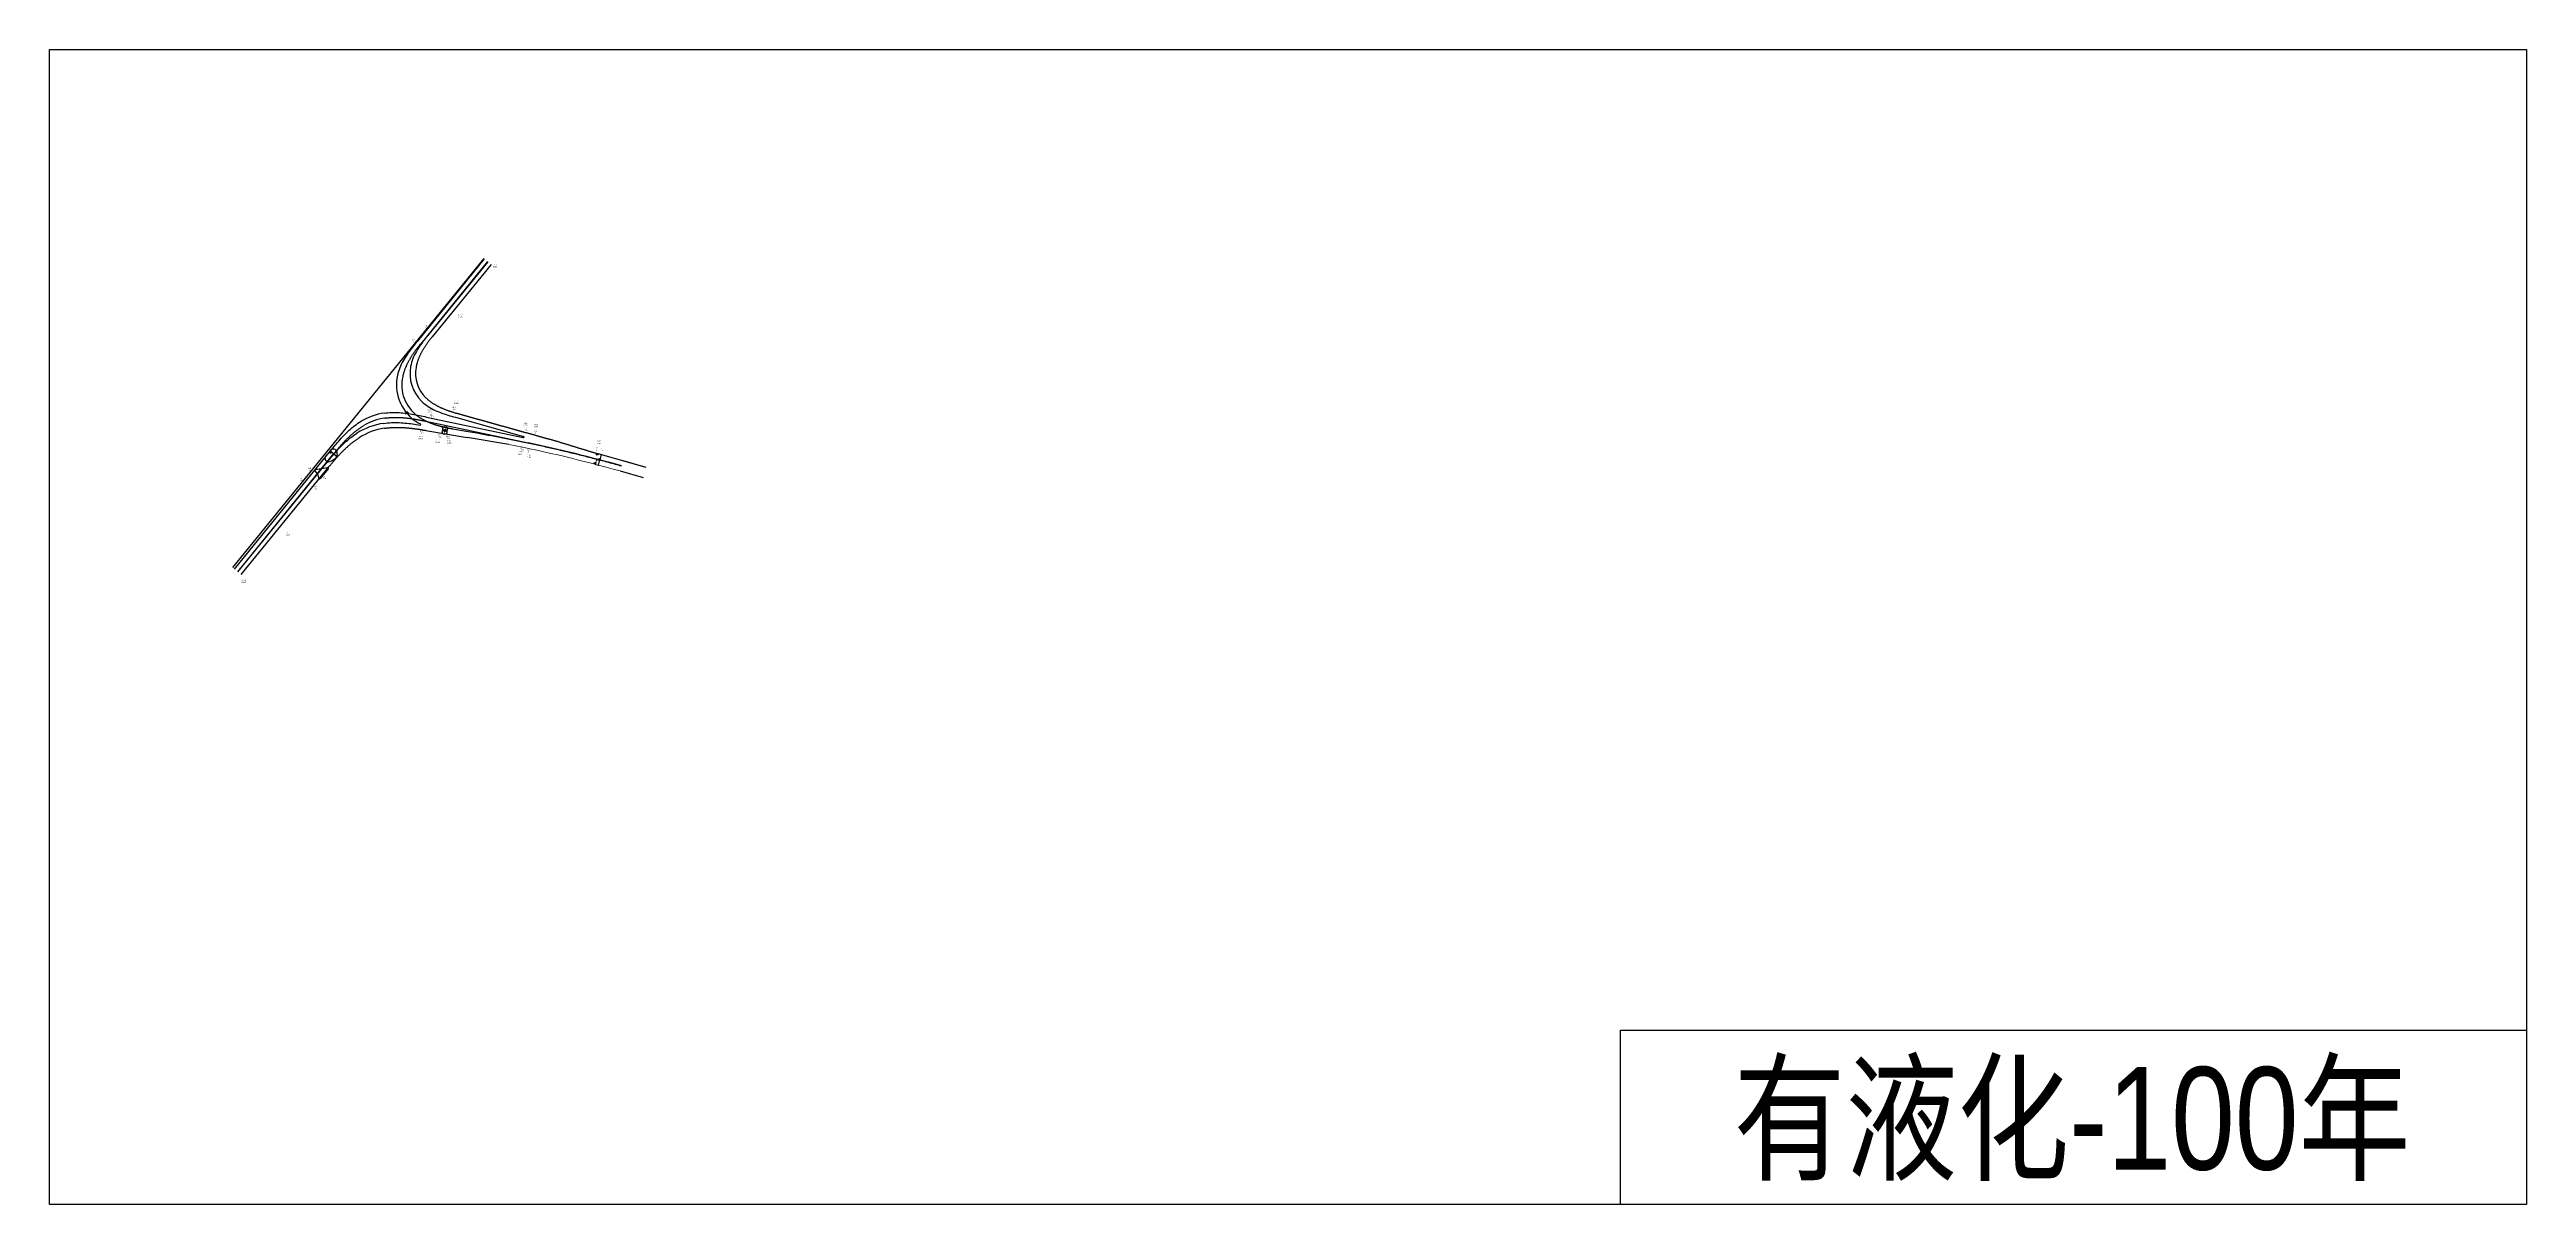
# Model space of a CAD drawing. Header units: metres. Extents: x 570403 to 580295, y 781560 to 786242.
# Drawn here: x 576194 to 580295, y 784331 to 786242 of the extents above; entities that cross this region are included whole.
import ezdxf

# ---------------------------------------------------------------- set-up
doc = ezdxf.new("R2010")
doc.units = ezdxf.units.M
doc.layers.get('Defpoints').update_dxf_attribs({"color": 8})
for name, color, linetype in [('2_左土路肩人行道', 12, 'Continuous'), ('道路偏置线_D1', 1, 'Continuous'), ('道路偏置线_D2', 2, 'Continuous'), ('道路偏置线_D3', 3, 'Continuous'), ('道路偏置线_D4', 4, 'Continuous'), ('道路偏置线_M', 6, 'Continuous')]:
    doc.layers.add(name, color=color, linetype=linetype)
doc.styles.add('EICAD', font='arial.ttf', dxfattribs={"width": 0.8, "height": 2})
doc.styles.get("Standard").update_dxf_attribs({"font": 'arial.ttf', "width": 0.8})
doc.dimstyles.get("Standard").update_dxf_attribs({"dimtxt": 0.18, "dimasz": 0.18, "dimexe": 0.18, "dimexo": 0.0625, "dimgap": 0.09, "dimtad": 0, "dimtih": 1, "dimtoh": 1, "dimdec": 4, "dimzin": 0, "dimdsep": 46, "dimtxsty": 'Standard', "dimcen": 0.09, "dimadec": 0, "dimazin": 0, "dimtfac": 1, "dimtdec": 4, "dimtofl": 0, "dimtmove": 0, "dimatfit": 3, "dimfxl": 1, "dimtolj": 1, "dimtzin": 0, "dimarcsym": 0})

# ---------------------------------------------------------------- blocks, each defined once
blk = doc.blocks.new('*D53')
at = {"layer": 'Defpoints', "color": 0, "lineweight": -2, "transparency": 16777216}
for p, q in [((576783.7, 785638.6), (576782.9, 785639.3)), ((576783.1, 785639.3), (576784.3, 785640.7)), ((576785.8, 785642.5), (576784.6, 785641.1)), ((576786.5, 785642.1), (576785.7, 785642.8))]:
    blk.add_line(p, q, dxfattribs=at)
at = {"layer": 'Defpoints', "color": 0, "transparency": 16777216}
for p in [(576783, 785639.2), (576783.7, 785638.6), (576786.6, 785642.1)]:
    blk.add_point(p, dxfattribs=at)
for points in [[(576783.1, 785639.3), (576783.1, 785639.3), (576783, 785639.2)], [(576785.7, 785642.6), (576785.8, 785642.5), (576785.9, 785642.7)]]:
    blk.add_solid(points, dxfattribs=at)
at = {"layer": 'Defpoints', "color": 0, "transparency": 16777216, "insert": (576784.4, 785640.9), "char_height": 0.18, "attachment_point": 5}
blk.add_mtext('\\A1;4.5419', dxfattribs=at)
blk = doc.blocks.new('*D54')
at = {"layer": 'Defpoints', "color": 0, "lineweight": -2, "transparency": 16777216}
for p, q in [((576786.6, 785642.1), (576787.1, 785642.3)), ((576787, 785642.1), (576787.7, 785640.4)), ((576788.5, 785638.3), (576787.8, 785640)), ((576788.2, 785638), (576788.7, 785638.2))]:
    blk.add_line(p, q, dxfattribs=at)
at = {"layer": 'Defpoints', "color": 0, "transparency": 16777216}
for p in [(576786.6, 785642.1), (576788.2, 785638), (576788.5, 785638.1)]:
    blk.add_point(p, dxfattribs=at)
for points in [[(576787, 785642.1), (576787, 785642.1), (576786.9, 785642.2)], [(576788.5, 785638.3), (576788.4, 785638.3), (576788.5, 785638.1)]]:
    blk.add_solid(points, dxfattribs=at)
at = {"layer": 'Defpoints', "color": 0, "transparency": 16777216, "insert": (576787.7, 785640.2), "char_height": 0.18, "attachment_point": 5}
blk.add_mtext('\\A1;4.4129', dxfattribs=at)
blk = doc.blocks.new('*D55')
at = {"layer": 'Defpoints', "color": 0, "lineweight": -2, "transparency": 16777216}
for p, q in [((576667.7, 785570.3), (576667.5, 785570.4)), ((576667.7, 785570), (576667.9, 785570.3)), ((576668.1, 785569.7), (576668.3, 785570)), ((576668.3, 785569.7), (576668.5, 785569.6)), ((576668.5, 785569.6), (576668.6, 785569.6))]:
    blk.add_line(p, q, dxfattribs=at)
at = {"layer": 'Defpoints', "color": 0, "transparency": 16777216}
for p in [(576667.7, 785570), (576668, 785569.7), (576668.2, 785569.8)]:
    blk.add_point(p, dxfattribs=at)
for points in [[(576667.7, 785570.3), (576667.7, 785570.3), (576667.8, 785570.2)], [(576668.4, 785569.7), (576668.3, 785569.7), (576668.2, 785569.8)]]:
    blk.add_solid(points, dxfattribs=at)
at = {"layer": 'Defpoints', "color": 0, "transparency": 16777216, "insert": (576669, 785569.6), "char_height": 0.18, "attachment_point": 5}
blk.add_mtext('\\A1;0.5097', dxfattribs=at)
blk = doc.blocks.new('*D61')
at = {"layer": 'Defpoints', "color": 0, "lineweight": -2, "transparency": 16777216}
for p, q in [((577097.1, 785555.7), (577097.7, 785555.5)), ((577097.5, 785555.7), (577098.6, 785559.7)), ((577099.7, 785564.1), (577098.7, 785560.1)), ((577099.4, 785564.4), (577099.9, 785564.2))]:
    blk.add_line(p, q, dxfattribs=at)
at = {"layer": 'Defpoints', "color": 0, "transparency": 16777216}
for p in [(577097.1, 785555.7), (577099.4, 785564.4), (577099.8, 785564.3)]:
    blk.add_point(p, dxfattribs=at)
for points in [[(577097.5, 785555.7), (577097.6, 785555.7), (577097.5, 785555.6)], [(577099.7, 785564.1), (577099.7, 785564.1), (577099.8, 785564.3)]]:
    blk.add_solid(points, dxfattribs=at)
at = {"layer": 'Defpoints', "color": 0, "transparency": 16777216, "insert": (577098.6, 785559.9), "char_height": 0.18, "attachment_point": 5}
blk.add_mtext('\\A1;9.0120', dxfattribs=at)
blk = doc.blocks.new('*D56')
at = {"layer": 'Defpoints', "color": 0, "lineweight": -2, "transparency": 16777216}
for p, q in [((576847.9, 785609.1), (576848.5, 785609)), ((576848.3, 785609.2), (576848.7, 785611.4)), ((576848.8, 785614.1), (576849.3, 785614)), ((576849.1, 785613.8), (576848.8, 785611.7))]:
    blk.add_line(p, q, dxfattribs=at)
at = {"layer": 'Defpoints', "color": 0, "transparency": 16777216}
for p in [(576847.8, 785609.1), (576848.7, 785614.1), (576849.2, 785614)]:
    blk.add_point(p, dxfattribs=at)
for points in [[(576848.3, 785609.2), (576848.4, 785609.2), (576848.3, 785609.1)], [(576849.1, 785613.8), (576849.2, 785613.8), (576849.2, 785614)]]:
    blk.add_solid(points, dxfattribs=at)
at = {"layer": 'Defpoints', "color": 0, "transparency": 16777216, "insert": (576848.7, 785611.5), "char_height": 0.18, "attachment_point": 5}
blk.add_mtext('\\A1;5.0200', dxfattribs=at)
blk = doc.blocks.new('*D57')
at = {"layer": 'Defpoints', "color": 0, "lineweight": -2, "transparency": 16777216}
for p, q in [((577102.5, 785562.2), (577102.8, 785562.1)), ((577102.7, 785562.3), (577103, 785563.4)), ((577103.4, 785564.9), (577103.1, 785563.8)), ((577103.2, 785565.1), (577103.6, 785565))]:
    blk.add_line(p, q, dxfattribs=at)
at = {"layer": 'Defpoints', "color": 0, "transparency": 16777216}
for p in [(577102.4, 785562.2), (577102.7, 785562.2), (577103.2, 785565.1)]:
    blk.add_point(p, dxfattribs=at)
for points in [[(577102.7, 785562.4), (577102.7, 785562.3), (577102.7, 785562.2)], [(577103.3, 785564.9), (577103.4, 785564.9), (577103.4, 785565.1)]]:
    blk.add_solid(points, dxfattribs=at)
at = {"layer": 'Defpoints', "color": 0, "transparency": 16777216, "insert": (577103, 785563.6), "char_height": 0.18, "attachment_point": 5}
blk.add_mtext('\\A1;3.0047', dxfattribs=at)
blk = doc.blocks.new('*D58')
at = {"layer": 'Defpoints', "color": 0, "lineweight": -2, "transparency": 16777216}
for p, q in [((577098.3, 785555.3), (577102.7, 785554.2)), ((577102.6, 785554.4), (577104.8, 785563)), ((577103, 785573.2), (577107.4, 785572)), ((577107.1, 785571.9), (577104.9, 785563.3))]:
    blk.add_line(p, q, dxfattribs=at)
at = {"layer": 'Defpoints', "color": 0, "transparency": 16777216}
for p in [(577098.3, 785555.4), (577102.5, 785554.2), (577102.9, 785573.2)]:
    blk.add_point(p, dxfattribs=at)
for points in [[(577102.6, 785554.4), (577102.6, 785554.4), (577102.5, 785554.2)], [(577107.1, 785571.9), (577107.2, 785571.9), (577107.2, 785572.1)]]:
    blk.add_solid(points, dxfattribs=at)
at = {"layer": 'Defpoints', "color": 0, "transparency": 16777216, "insert": (577104.9, 785563.2), "char_height": 0.18, "attachment_point": 5}
blk.add_mtext('\\A1;18.4047', dxfattribs=at)
blk = doc.blocks.new('*D59')
at = {"layer": 'Defpoints', "color": 0, "lineweight": -2, "transparency": 16777216}
for p, q in [((576656.9, 785574.9), (576657.4, 785575.4)), ((576656.9, 785574.7), (576656.9, 785574.6)), ((576658.2, 785576.3), (576657.7, 785575.7)), ((576658.3, 785576.4), (576658.4, 785576.3))]:
    blk.add_line(p, q, dxfattribs=at)
at = {"layer": 'Defpoints', "color": 0, "transparency": 16777216}
for p in [(576656.8, 785574.7), (576656.8, 785574.7), (576658.3, 785576.4)]:
    blk.add_point(p, dxfattribs=at)
for points in [[(576656.9, 785574.8), (576656.9, 785574.9), (576656.8, 785574.7)], [(576658.2, 785576.3), (576658.2, 785576.3), (576658.3, 785576.4)]]:
    blk.add_solid(points, dxfattribs=at)
at = {"layer": 'Defpoints', "color": 0, "transparency": 16777216, "insert": (576657.6, 785575.6), "char_height": 0.18, "attachment_point": 5, "rotation": 139.2652}
blk.add_mtext('\\A1;2.2745', dxfattribs=at)
blk = doc.blocks.new('*D60')
at = {"layer": 'Defpoints', "color": 0, "lineweight": -2, "transparency": 16777216}
for p, q in [((576657.6, 785577.1), (576657.4, 785577.2)), ((576657.7, 785576.9), (576657.6, 785576.8)), ((576658.3, 785576.4), (576658.2, 785576.3)), ((576658.4, 785576.3), (576658.6, 785576.2))]:
    blk.add_line(p, q, dxfattribs=at)
at = {"layer": 'Defpoints', "color": 0, "transparency": 16777216}
for p in [(576657.7, 785577), (576657.7, 785577), (576658.3, 785576.4)]:
    blk.add_point(p, dxfattribs=at)
for points in [[(576657.5, 785577), (576657.6, 785577.1), (576657.7, 785577)], [(576658.4, 785576.3), (576658.4, 785576.3), (576658.3, 785576.4)]]:
    blk.add_solid(points, dxfattribs=at)
at = {"layer": 'Defpoints', "color": 0, "transparency": 16777216, "insert": (576658, 785576.7), "char_height": 0.18, "attachment_point": 5, "rotation": 139.2652}
blk.add_mtext('\\A1;0.7856', dxfattribs=at)

msp = doc.modelspace()

# ---------------------------------------------------------------- linework, layer by layer
msp.add_arc((576978.43887, 785600.98927), 1, 258.05095815, 74.40668814)
at = {"lineweight": -3}
msp.add_arc((576505.60863, 785377.77327), 0.2, 140.84965369, 320.84965366, dxfattribs=at)
at = {"layer": '2_左土路肩人行道', "color": 6, "lineweight": -3}
msp.add_line((577101.83372, 785573.30072), (577181.32226, 785551.11712), dxfattribs=at)
at = {"layer": 'Defpoints'}
for p, q in [((576660.45109, 785575.84502), (576658.32196, 785577.67861)), ((576660.44915, 785575.84669), (576658.34277, 785573.39687)), ((576670.15679, 785567.84173), (576665.15572, 785572.14861)), ((576668.1783, 785570.60136), (576667.13421, 785569.38898))]:
    msp.add_line(p, q, dxfattribs=at)
at = {"layer": 'Defpoints', "color": 0}
for points in [[(576193.71575, 786241.90884), (580295.13363, 786241.90884), (580295.13363, 784331.04437), (576193.71575, 784331.04437)], [(580295.13363, 784331.04437), (578795.07009, 784331.04437), (578795.07009, 784619.30961), (580295.13363, 784619.30961)]]:
    msp.add_lwpolyline(points, close=True, dxfattribs=at)
at = {"layer": 'Defpoints'}
msp.add_lwpolyline([(576912.76191, 785896.24988), (576496.61292, 785385.09702)], dxfattribs=at)
at = {"layer": 'Defpoints', "ltscale": 0.02, "flags": 128}
msp.add_lwpolyline([(576634.13731, 785546.85436), (576653.9066, 785550.18862, -0.6919401795), (576655.03676, 785548.2477), (576641.9182, 785532.13427)], format="xyb", dxfattribs=at)
at = {"layer": 'Defpoints'}
msp.add_lwpolyline([(576660.91542, 785574.43544), (576660.44915, 785575.84669), (576661.92555, 785575.67626), (576662.38988, 785574.26669)], close=True, dxfattribs=at)
for centre, radius in [((576847.84719, 785609.13811), 3.95), ((576848.71504, 785614.08253), 3.95), ((576938.42773, 785600.7125), 0.31239), ((576668.04248, 785569.66256), 0.36098), ((577096.7021, 785557.24567), 1.425), ((577100.62484, 785572.29552), 1.425)]:
    msp.add_circle(centre, radius, dxfattribs=at)
at = {"layer": 'Defpoints', "color": 1}
msp.add_circle((577099.35074, 785564.39581), 0.36644, dxfattribs=at)
at = {"layer": 'Defpoints'}
for centre, radius, start, end in [((576807.31081, 785621.57841), 1, 262.43671131, 62.18493442), ((576634.33688, 785545.67108), 1.2, 99.57332008, 226.10668864), ((576655.75632, 785565.76237), 6, 140.84965368, 288.82565761), ((576663.24182, 785574.95675), 6, 7.56394076, 140.84965368)]:
    msp.add_arc(centre, radius, start, end, dxfattribs=at)
at = {"layer": 'Defpoints', "ltscale": 0.02}
for centre, radius, start, end in [((576618.68982, 785529.40758), 21.36838, 8.88138966, 46.10668864), ((576648.33446, 785587.53198), 29, 288.82565761, 314.24436163), ((576665.07974, 785570.33909), 5, 314.24436163, 12.65124703), ((576718.11019, 785582.24261), 49.35, 187.56394076, 192.65124703)]:
    msp.add_arc(centre, radius, start, end, dxfattribs=at)
at = {"layer": 'Defpoints', "color": 100, "ltscale": 0.02}
msp.add_arc((576640.98761, 785532.8919), 1.2, 188.88138965, 320.84965368, dxfattribs=at)
at = {"layer": '道路偏置线_D1'}
for p, q in [((576816.86369, 785611.75877), (576884.99298, 785599.80059)), ((576505.76373, 785377.647), (576651.43111, 785556.56921)), ((576511.23095, 785373.19593), (576656.89832, 785552.11814))]:
    msp.add_line(p, q, dxfattribs=at)
at = {"layer": '道路偏置线_D1', "flags": 128}
for points in [[(576651.43111, 785556.56921), (576653.35483, 785558.93114), (576655.28471, 785561.29481), (576657.22365, 785563.65795), (576659.1745, 785566.01818), (576661.14009, 785568.37308), (576663.12324, 785570.72018), (576665.12675, 785573.05694), (576667.15336, 785575.38076), (576669.20578, 785577.68894), (576671.28664, 785579.97871), (576673.39852, 785582.24717), (576675.54391, 785584.49133), (576677.7252, 785586.70807), (576679.94467, 785588.89417), (576682.2045, 785591.04625), (576684.50671, 785593.1608), (576686.85317, 785595.23417), (576689.2456, 785597.26256), (576691.68551, 785599.24203), (576694.17423, 785601.16847), (576696.71285, 785603.03763), (576699.30223, 785604.84512), (576701.94298, 785606.58637)], [(576656.89832, 785552.11814), (576657.53021, 785552.89309), (576658.16303, 785553.66673), (576658.79691, 785554.43906), (576659.43192, 785555.21003), (576660.06812, 785555.97958), (576660.70557, 785556.74765), (576661.34434, 785557.51419), (576661.98449, 785558.27912), (576662.62608, 785559.04239), (576663.26918, 785559.80394), (576663.91384, 785560.5637), (576664.56013, 785561.32161), (576665.2081, 785562.0776), (576665.85781, 785562.83162), (576666.50932, 785563.58359), (576667.16268, 785564.33345), (576667.81795, 785565.08113), (576668.47518, 785565.82657), (576669.13443, 785566.56969), (576669.79575, 785567.31042), (576670.45919, 785568.0487), (576671.1248, 785568.78446), (576671.79264, 785569.51762), (576672.46274, 785570.24811), (576673.13516, 785570.97586), (576673.80995, 785571.70081), (576674.48716, 785572.42286), (576675.16681, 785573.14196), (576675.84898, 785573.85802), (576676.53368, 785574.57098), (576677.22098, 785575.28075), (576677.91091, 785575.98726), (576678.6035, 785576.69044), (576679.29881, 785577.39021), (576679.99686, 785578.08648), (576680.6977, 785578.77919), (576681.40137, 785579.46826), (576682.10789, 785580.1536), (576682.81731, 785580.83514), (576683.52966, 785581.51281), (576684.24496, 785582.18651), (576684.96326, 785582.85617), (576685.68459, 785583.52172), (576686.40896, 785584.18306), (576687.13642, 785584.84013), (576687.86699, 785585.49284), (576688.6007, 785586.14111), (576689.33757, 785586.78486), (576690.07763, 785587.424), (576690.8209, 785588.05846), (576691.56741, 785588.68816), (576692.31717, 785589.31301), (576693.07022, 785589.93293), (576693.82657, 785590.54785), (576694.58623, 785591.15766), (576695.34924, 785591.76231), (576696.1156, 785592.36169), (576696.88533, 785592.95574), (576697.65845, 785593.54437), (576698.43498, 785594.12749), (576699.21493, 785594.70502), (576699.9983, 785595.27688), (576700.78512, 785595.84299), (576701.5754, 785596.40326), (576702.36915, 785596.95762), (576703.16637, 785597.50597), (576703.96708, 785598.04823), (576704.77129, 785598.58432), (576705.579, 785599.11417), (576706.39023, 785599.63767)], [(576747.15514, 785623.44302), (576750.35261, 785623.8628), (576753.55473, 785624.19567), (576756.75885, 785624.44568), (576759.9626, 785624.61697), (576763.16395, 785624.7137), (576766.36112, 785624.74008), (576769.55263, 785624.70032), (576772.73723, 785624.59866), (576775.91394, 785624.43932), (576779.08197, 785624.22651), (576782.24076, 785623.96444), (576785.38994, 785623.65727), (576788.52928, 785623.30916), (576791.65876, 785622.92423), (576794.77845, 785622.50656), (576797.88858, 785622.0602), (576800.98948, 785621.58918), (576804.08157, 785621.09749), (576807.17919, 785620.58711)], [(576748.34251, 785615.27892), (576749.29848, 785615.41428), (576750.25592, 785615.54254), (576751.2148, 785615.66379), (576752.17507, 785615.77808), (576753.13669, 785615.88549), (576754.09962, 785615.98608), (576755.06379, 785616.07993), (576756.02918, 785616.1671), (576756.99573, 785616.24767), (576757.96339, 785616.32171), (576758.93213, 785616.38928), (576759.9019, 785616.45046), (576760.87266, 785616.50533), (576761.84436, 785616.55396), (576762.81697, 785616.59641), (576763.79044, 785616.63276), (576764.76474, 785616.66309), (576765.73983, 785616.68748), (576766.71566, 785616.70599), (576767.6922, 785616.7187), (576768.66941, 785616.7257), (576769.64726, 785616.72705), (576770.62571, 785616.72283), (576771.60474, 785616.71313), (576772.58429, 785616.69801), (576773.56435, 785616.67757), (576774.54488, 785616.65187), (576775.52586, 785616.621), (576776.50724, 785616.58503), (576777.489, 785616.54405), (576778.47112, 785616.49815), (576779.45356, 785616.44739), (576780.43631, 785616.39186), (576781.41933, 785616.33165), (576782.4026, 785616.26684), (576783.3861, 785616.1975), (576784.36981, 785616.12373), (576785.3537, 785616.04561), (576786.33776, 785615.96321), (576787.32196, 785615.87663), (576788.30629, 785615.78595), (576789.29074, 785615.69126), (576790.27527, 785615.59263), (576791.25989, 785615.49015), (576792.24457, 785615.38392), (576793.2293, 785615.27401), (576794.21407, 785615.16051), (576795.19888, 785615.04351), (576796.1837, 785614.92309), (576797.16853, 785614.79935), (576798.15337, 785614.67236), (576799.1382, 785614.54221), (576800.12303, 785614.40899), (576801.10784, 785614.27279), (576802.09264, 785614.13369), (576803.07741, 785613.99178), (576804.06217, 785613.84715), (576805.04691, 785613.69988), (576806.03163, 785613.55007), (576807.01633, 785613.39779), (576808.00102, 785613.24314), (576808.9857, 785613.0862), (576809.97037, 785612.92706), (576810.95505, 785612.76581), (576811.93975, 785612.60253), (576812.92446, 785612.43731), (576813.9092, 785612.27023), (576814.89398, 785612.10139), (576815.87882, 785611.93088), (576816.86373, 785611.75876)]]:
    msp.add_lwpolyline(points, dxfattribs=at)
at = {"layer": '道路偏置线_D1'}
msp.add_lwpolyline([(576954.09989, 785588.61574), (576884.99298, 785599.80059)], dxfattribs=at)
for radius in [114.425, 106.175]:
    msp.add_arc((576763.62409, 785510.2094), radius, 98.2752185, 122.61917838, dxfattribs=at)
at = {"layer": '道路偏置线_D2'}
for p, q in [((576816.57634, 785627.01549), (576986.44534, 785591.06659)), ((576818.03598, 785633.91273), (576978.23182, 785600.01094)), ((576499.98631, 785382.35061), (576659.09635, 785577.78435)), ((576505.45353, 785377.89954), (576664.56357, 785573.33328))]:
    msp.add_line(p, q, dxfattribs=at)
at = {"layer": '道路偏置线_D2', "flags": 128}
for points in [[(576659.09661, 785577.78466), (576661.01974, 785580.14576), (576662.94819, 785582.50701), (576664.88508, 785584.86582), (576666.83354, 785587.2196), (576668.79666, 785589.5657), (576670.77751, 785591.90141), (576672.7791, 785594.22394), (576674.80441, 785596.53044), (576676.85634, 785598.81796), (576678.93771, 785601.08343), (576681.05126, 785603.32369), (576683.19961, 785605.53543), (576685.38527, 785607.71523), (576687.61059, 785609.85952), (576689.87779, 785611.96457), (576692.18892, 785614.02652), (576694.54581, 785616.04133), (576696.95011, 785618.00481), (576699.40323, 785619.9126), (576701.90632, 785621.76018), (576704.46027, 785623.54285), (576707.06565, 785625.25578), (576709.72274, 785626.89396)], [(576747.79725, 785640.3397), (576750.89384, 785640.73338), (576753.99714, 785641.03643), (576757.1042, 785641.25289), (576760.21243, 785641.38691), (576763.31959, 785641.44268), (576766.42374, 785641.42446), (576769.52322, 785641.33652), (576772.61668, 785641.18315), (576775.70304, 785640.96866), (576778.78143, 785640.69733), (576781.85126, 785640.37345), (576784.91211, 785640.00129), (576787.96378, 785639.58509), (576791.00625, 785639.12905), (576794.03965, 785638.63737), (576797.06425, 785638.1142), (576800.08047, 785637.56366), (576803.0888, 785636.98983), (576806.08987, 785636.39679), (576809.08436, 785635.78856), (576812.07301, 785635.16916), (576815.05661, 785634.54256), (576818.03598, 785633.91273)], [(576748.97442, 785632.07309), (576749.90871, 785632.20219), (576750.84485, 785632.32371), (576751.78279, 785632.43772), (576752.72248, 785632.54429), (576753.66387, 785632.64348), (576754.60689, 785632.73537), (576755.5515, 785632.82001), (576756.49765, 785632.89748), (576757.44528, 785632.96785), (576758.39434, 785633.03119), (576759.34478, 785633.08757), (576760.29656, 785633.13707), (576761.24961, 785633.17974), (576762.2039, 785633.21567), (576763.15938, 785633.24494), (576764.116, 785633.2676), (576765.07371, 785633.28375), (576766.03248, 785633.29345), (576766.99224, 785633.29679), (576767.95298, 785633.29383), (576768.91463, 785633.28467), (576769.87716, 785633.26937), (576770.84052, 785633.24802), (576771.80469, 785633.22069), (576772.76962, 785633.18747), (576773.73527, 785633.14844), (576774.70161, 785633.10368), (576775.6686, 785633.05328), (576776.6362, 785632.99731), (576777.60439, 785632.93587), (576778.57313, 785632.86903), (576779.5424, 785632.79689), (576780.51215, 785632.71953), (576781.48236, 785632.63703), (576782.45301, 785632.54949), (576783.42407, 785632.45699), (576784.39551, 785632.35962), (576785.3673, 785632.25746), (576786.33944, 785632.15062), (576787.31189, 785632.03917), (576788.28463, 785631.92321), (576789.25764, 785631.80283), (576790.23091, 785631.67812), (576791.20443, 785631.54918), (576792.17816, 785631.41609), (576793.15211, 785631.27894), (576794.12626, 785631.13783), (576795.10059, 785630.99286), (576796.0751, 785630.84411), (576797.04977, 785630.69168), (576798.0246, 785630.53566), (576798.99959, 785630.37615), (576799.97473, 785630.21323), (576800.95, 785630.04702), (576801.92543, 785629.87759), (576802.90099, 785629.70505), (576803.87669, 785629.52948), (576804.85254, 785629.35099), (576805.82853, 785629.16967), (576806.80468, 785628.98561), (576807.78098, 785628.79891), (576808.75744, 785628.60967), (576809.73408, 785628.41797), (576810.71089, 785628.22392), (576811.6879, 785628.02761), (576812.66512, 785627.82913), (576813.64256, 785627.62859), (576814.62023, 785627.42607), (576815.59815, 785627.22167), (576816.57634, 785627.01549)], [(576664.56357, 785573.33328), (576665.19561, 785574.10832), (576665.82831, 785574.8815), (576666.46199, 785575.65306), (576667.09673, 785576.42293), (576667.7326, 785577.19105), (576668.36967, 785577.95736), (576669.008, 785578.72179), (576669.64768, 785579.48428), (576670.28876, 785580.24475), (576670.93131, 785581.00313), (576671.5754, 785581.75936), (576672.22108, 785582.51337), (576672.86844, 785583.26508), (576673.51752, 785584.01442), (576674.16838, 785584.76133), (576674.8211, 785585.50572), (576675.47572, 785586.24752), (576676.1323, 785586.98666), (576676.7909, 785587.72306), (576677.45158, 785588.45665), (576678.11438, 785589.18734), (576678.77937, 785589.91506), (576679.44659, 785590.63974), (576680.1161, 785591.36129), (576680.78793, 785592.07963), (576681.46215, 785592.79469), (576682.1388, 785593.50637), (576682.81793, 785594.21461), (576683.49957, 785594.91932), (576684.18377, 785595.62042), (576684.87058, 785596.31782), (576685.56004, 785597.01144), (576686.25218, 785597.7012), (576686.94704, 785598.38701), (576687.64467, 785599.06879), (576688.34509, 785599.74646), (576689.04834, 785600.41993), (576689.75446, 785601.08911), (576690.46347, 785601.75392), (576691.17541, 785602.41427), (576691.89031, 785603.07008), (576692.60819, 785603.72126), (576693.32909, 785604.36773), (576694.05302, 785605.00939), (576694.78002, 785605.64617), (576695.5101, 785606.27796), (576696.24329, 785606.9047), (576696.97961, 785607.52628), (576697.71908, 785608.14263), (576698.46172, 785608.75365), (576699.20754, 785609.35925), (576699.95656, 785609.95936), (576700.7088, 785610.55388), (576701.46427, 785611.14273), (576702.22298, 785611.72582), (576702.98495, 785612.30305), (576703.75018, 785612.87436), (576704.51868, 785613.43963), (576705.29047, 785613.9988), (576706.06554, 785614.55177), (576706.84391, 785615.09846), (576707.62558, 785615.63877), (576708.41056, 785616.17263), (576709.19885, 785616.69995), (576709.99045, 785617.22063), (576710.78536, 785617.73459), (576711.58358, 785618.24175), (576712.38512, 785618.74203), (576713.18998, 785619.23532), (576713.99814, 785619.72155)]]:
    msp.add_lwpolyline(points, dxfattribs=at)
at = {"layer": '道路偏置线_D2'}
for centre, radius, start, end in [((576762.26519, 785538.73965), 102.625, 98.10448097, 120.79613085), ((576762.26519, 785538.73965), 94.275, 98.10448097, 120.79613085), ((576468.83602, 783145.21182), 2500.025, 74.40668814, 78.05095814)]:
    msp.add_arc(centre, radius, start, end, dxfattribs=at)
at = {"layer": '道路偏置线_D3'}
for p, q in [((576913.53741, 785895.61852), (576802.87057, 785759.68723)), ((576919.00462, 785891.16745), (576808.33779, 785755.23615)), ((576860.76746, 785614.61168), (576886.79092, 785610.044))]:
    msp.add_line(p, q, dxfattribs=at)
at = {"layer": '道路偏置线_D3', "flags": 128}
for points in [[(576802.87057, 785759.68723), (576800.91544, 785757.28403), (576798.96192, 785754.87246), (576797.01512, 785752.44839), (576795.08024, 785750.00773), (576793.1626, 785747.5465), (576791.26762, 785745.06083), (576789.4009, 785742.54699), (576787.56822, 785740.00143), (576785.77552, 785737.42083), (576784.02899, 785734.80213), (576782.33502, 785732.14258), (576780.70024, 785729.4398), (576779.13154, 785726.69179), (576777.63603, 785723.89702), (576776.2211, 785721.05445), (576774.89434, 785718.1636), (576773.66358, 785715.22463), (576772.53684, 785712.23834), (576771.52232, 785709.20627), (576770.62835, 785706.13078), (576769.86333, 785703.01503)], [(576808.33779, 785755.23615), (576807.70769, 785754.46021), (576807.08028, 785753.68339), (576806.45563, 785752.90558), (576805.83386, 785752.1267), (576805.21509, 785751.34667), (576804.59944, 785750.5654), (576803.98703, 785749.78283), (576803.37797, 785748.99889), (576802.77239, 785748.2135), (576802.17041, 785747.42659), (576801.57216, 785746.63812), (576800.97776, 785745.84801), (576800.38734, 785745.05621), (576799.80103, 785744.26266), (576799.21896, 785743.46731), (576798.64126, 785742.67013), (576798.06806, 785741.87104), (576797.49948, 785741.07003), (576796.93568, 785740.26704), (576796.37677, 785739.46204), (576795.82289, 785738.655), (576795.27418, 785737.84588), (576794.73078, 785737.03466), (576794.19281, 785736.22131), (576793.66041, 785735.40581), (576793.13373, 785734.58814), (576792.61289, 785733.76828), (576792.09804, 785732.94622), (576791.5893, 785732.12195), (576791.08683, 785731.29546), (576790.59074, 785730.46675), (576790.10118, 785729.63581), (576789.61829, 785728.80265), (576789.1422, 785727.96727), (576788.67304, 785727.12967), (576788.21095, 785726.28986), (576787.75606, 785725.44787), (576787.30851, 785724.60369), (576786.86842, 785723.75735), (576786.43594, 785722.90887), (576786.01118, 785722.05826), (576785.59428, 785721.20557), (576785.18536, 785720.3508), (576784.78456, 785719.49399), (576784.392, 785718.63518), (576784.0078, 785717.77439), (576783.63208, 785716.91167), (576783.26498, 785716.04704), (576782.9066, 785715.18056), (576782.55708, 785714.31226), (576782.21652, 785713.44219), (576781.88504, 785712.57039), (576781.56277, 785711.6969), (576781.24981, 785710.82179), (576780.94627, 785709.9451), (576780.65227, 785709.06687), (576780.36791, 785708.18717), (576780.09331, 785707.30604), (576779.82858, 785706.42355), (576779.5738, 785705.53974), (576779.32911, 785704.65468), (576779.09459, 785703.76842), (576778.87034, 785702.88101), (576778.65648, 785701.99252), (576778.4531, 785701.10301)], [(576797.4965, 785628.8986), (576800.81891, 785626.57326), (576804.25141, 785624.43027), (576807.77743, 785622.46287)], [(576802.73796, 785635.96734), (576803.47387, 785635.42821), (576804.21719, 785634.89659), (576804.96765, 785634.37259), (576805.72513, 785633.85618), (576806.48953, 785633.34734), (576807.26071, 785632.84604), (576808.03857, 785632.35226), (576808.82299, 785631.86597), (576809.61384, 785631.38715), (576810.41103, 785630.91575), (576811.21442, 785630.45176), (576812.0239, 785629.99513), (576812.83935, 785629.54583), (576813.66066, 785629.10382), (576814.4877, 785628.66907), (576815.32036, 785628.24153), (576816.15851, 785627.82115), (576817.00206, 785627.4079), (576817.85086, 785627.00172), (576818.70481, 785626.60255), (576819.56379, 785626.21036), (576820.42769, 785625.82507), (576821.29638, 785625.44664), (576822.16976, 785625.075), (576823.0477, 785624.71009), (576823.9301, 785624.35184), (576824.81684, 785624.00019), (576825.7078, 785623.65506), (576826.60289, 785623.31637), (576827.50198, 785622.98406), (576828.40497, 785622.65805), (576829.31176, 785622.33825), (576830.22223, 785622.02458), (576831.13628, 785621.71696), (576832.05381, 785621.41529), (576832.97471, 785621.11949), (576833.89889, 785620.82946), (576834.82626, 785620.5451), (576835.7567, 785620.26633), (576836.69013, 785619.99304), (576837.62646, 785619.72513), (576838.56559, 785619.46249), (576839.50744, 785619.20503), (576840.45192, 785618.95262), (576841.39895, 785618.70517), (576842.34845, 785618.46255), (576843.30033, 785618.22467), (576844.25452, 785617.99139), (576845.21094, 785617.76261), (576846.16953, 785617.5382), (576847.13022, 785617.31805), (576848.09293, 785617.10203), (576849.0576, 785616.89002), (576850.02417, 785616.68189), (576850.99259, 785616.47752), (576851.9628, 785616.27678), (576852.93473, 785616.07955), (576853.90836, 785615.88568), (576854.88361, 785615.69505), (576855.86046, 785615.50752), (576856.83886, 785615.32297), (576857.81877, 785615.14125), (576858.80016, 785614.96223), (576859.78299, 785614.78577), (576860.76724, 785614.61172)], [(576901.0337, 785607.56946), (576903.75594, 785607.0901), (576906.47764, 785606.60772), (576909.19881, 785606.12234), (576911.91944, 785605.63395), (576914.63953, 785605.14255), (576917.35907, 785604.64815), (576920.07806, 785604.15074), (576922.79651, 785603.65032), (576925.5144, 785603.1469), (576928.23173, 785602.64047), (576930.94849, 785602.13104), (576933.6647, 785601.6186), (576936.38033, 785601.10316), (576939.0954, 785600.58472), (576941.80989, 785600.06328), (576944.5238, 785599.53884), (576947.23712, 785599.0114), (576949.94987, 785598.48095), (576952.66203, 785597.94751), (576955.37359, 785597.41107), (576958.08456, 785596.87163), (576960.79493, 785596.3292), (576963.5047, 785595.78377), (576966.21387, 785595.23534), (576968.92243, 785594.68392), (576971.63037, 785594.1295), (576974.3377, 785593.57209), (576977.04442, 785593.01169), (576979.75051, 785592.44829), (576982.45598, 785591.88191), (576985.16082, 785591.31253), (576987.86503, 785590.74016), (576990.5686, 785590.1648), (576993.27154, 785589.58646), (576995.97383, 785589.00512), (576998.67549, 785588.4208), (577001.37649, 785587.83349), (577004.07684, 785587.2432), (577006.77654, 785586.64992), (577009.47558, 785586.05365), (577012.17396, 785585.4544), (577014.87167, 785584.85217), (577017.56872, 785584.24696), (577020.2651, 785583.63876), (577022.9608, 785583.02759), (577025.65583, 785582.41343), (577028.35017, 785581.79629), (577031.04383, 785581.17618), (577033.73681, 785580.55309), (577036.42909, 785579.92702), (577039.12068, 785579.29797), (577041.81157, 785578.66595), (577044.50176, 785578.03095), (577047.19125, 785577.39298), (577049.88003, 785576.75204), (577052.5681, 785576.10812), (577055.25546, 785575.46124), (577057.9421, 785574.81138), (577060.62802, 785574.15855), (577063.31322, 785573.50275), (577065.99769, 785572.84398), (577068.68143, 785572.18225), (577071.36443, 785571.51755), (577074.0467, 785570.84988), (577076.72823, 785570.17925), (577079.40902, 785569.50565), (577082.08906, 785568.82909), (577084.76835, 785568.14957), (577087.44689, 785567.46709), (577090.12467, 785566.78164), (577092.80169, 785566.09323), (577095.47795, 785565.40187), (577098.15345, 785564.70754), (577100.82817, 785564.01026), (577103.50212, 785563.31002), (577106.1753, 785562.60683), (577108.84769, 785561.90068), (577111.51931, 785561.19157), (577114.19014, 785560.47952), (577116.86018, 785559.76451), (577119.52942, 785559.04654), (577122.19788, 785558.32563), (577124.86553, 785557.60177), (577127.53238, 785556.87496), (577130.19843, 785556.1452), (577132.86366, 785555.41249), (577135.52809, 785554.67684), (577138.1917, 785553.93824), (577140.85449, 785553.19669)]]:
    msp.add_lwpolyline(points, dxfattribs=at)
at = {"layer": '道路偏置线_D3'}
msp.add_lwpolyline([(576886.79524, 785610.06862), (576901.0337, 785607.56946)], dxfattribs=at)
for radius in [72.625, 63.825]:
    msp.add_arc((576840.75343, 785687.2358), radius, 167.4512656, 233.44313128, dxfattribs=at)
at = {"layer": '道路偏置线_D4'}
for p, q in [((576919.31482, 785890.91491), (576821.89154, 785771.25058)), ((576924.78204, 785886.46383), (576827.35876, 785766.79951)), ((576865.66286, 785633.50092), (576978.70767, 785601.95246))]:
    msp.add_line(p, q, dxfattribs=at)
at = {"layer": '道路偏置线_D4', "flags": 128}
for points in [[(576821.89131, 785771.2503), (576819.89483, 785768.79571), (576817.89745, 785766.32608), (576815.90613, 785763.83584), (576813.928, 785761.31951), (576811.97042, 785758.7717), (576810.04099, 785756.1872), (576808.14762, 785753.56106), (576806.29857, 785750.88864), (576804.50244, 785748.16568), (576802.76828, 785745.3884), (576801.10551, 785742.55361), (576799.52402, 785739.65874), (576798.03411, 785736.70198), (576796.64652, 785733.68238), (576795.37237, 785730.59995), (576794.22317, 785727.45578), (576793.21073, 785724.25212), (576792.34709, 785720.99254), (576791.64445, 785717.68201)], [(576827.35876, 785766.79951), (576826.72872, 785766.02295), (576826.10208, 785765.24503), (576825.47875, 785764.46537), (576824.85887, 785763.68387), (576824.24258, 785762.90046), (576823.63002, 785762.11503), (576823.02132, 785761.32752), (576822.41665, 785760.53785), (576821.81616, 785759.74594), (576821.21998, 785758.95173), (576820.62828, 785758.15515), (576820.04122, 785757.35616), (576819.45895, 785756.55469), (576818.88164, 785755.75069), (576818.30944, 785754.94412), (576817.74253, 785754.13494), (576817.18106, 785753.32311), (576816.6252, 785752.5086), (576816.07513, 785751.69139), (576815.531, 785750.87144), (576814.993, 785750.04874), (576814.46128, 785749.22327), (576813.93603, 785748.39502), (576813.41741, 785747.56399), (576812.9056, 785746.73017), (576812.40076, 785745.89356), (576811.90307, 785745.05418), (576811.4127, 785744.21202), (576810.92982, 785743.3671), (576810.4546, 785742.51944), (576809.98721, 785741.66906), (576809.52782, 785740.81599), (576809.07659, 785739.96025), (576808.63369, 785739.10187), (576808.19929, 785738.2409), (576807.77355, 785737.37736), (576807.35663, 785736.51131), (576806.94869, 785735.64279), (576806.54989, 785734.77185), (576806.16038, 785733.89853), (576805.78032, 785733.02289), (576805.40986, 785732.145), (576805.04915, 785731.2649), (576804.69834, 785730.38267), (576804.35757, 785729.49836), (576804.02699, 785728.61204), (576803.70673, 785727.72377), (576803.39694, 785726.83363), (576803.09774, 785725.94169), (576802.80927, 785725.04802), (576802.53167, 785724.15268), (576802.26506, 785723.25576), (576802.00957, 785722.35733), (576801.76533, 785721.45745), (576801.53245, 785720.55621), (576801.31106, 785719.65367), (576801.10127, 785718.74992), (576800.90322, 785717.84502), (576800.71702, 785716.93905), (576800.54277, 785716.03207)], [(576810.04208, 785659.78412), (576812.5268, 785657.4864), (576815.11357, 785655.32322), (576817.78958, 785653.2916), (576820.54293, 785651.38749), (576823.36266, 785649.60593), (576826.23876, 785647.94117), (576829.16214, 785646.38677), (576832.12458, 785644.93577), (576835.1187, 785643.58075), (576838.13793, 785642.31391), (576841.1764, 785641.12719), (576844.22892, 785640.01229), (576847.29091, 785638.96076), (576850.3583, 785637.96405), (576853.42751, 785637.01355), (576856.49532, 785636.10062), (576859.55884, 785635.2166), (576862.61543, 785634.35291), (576865.66259, 785633.501)], [(576816.35609, 785666.26762), (576817.02172, 785665.62776), (576817.69674, 785664.99545), (576818.3808, 785664.37085), (576819.07378, 785663.75396), (576819.77554, 785663.14477), (576820.48594, 785662.54326), (576821.20482, 785661.94943), (576821.93206, 785661.36327), (576822.6675, 785660.78476), (576823.41101, 785660.21389), (576824.16242, 785659.65065), (576824.9216, 785659.09502), (576825.68839, 785658.54698), (576826.46265, 785658.00651), (576827.24421, 785657.47358), (576828.03293, 785656.94818), (576828.82866, 785656.43027), (576829.63123, 785655.91981), (576830.44049, 785655.41679), (576831.25628, 785654.92115), (576832.07845, 785654.43285), (576832.90685, 785653.95186), (576833.74131, 785653.47813), (576834.58167, 785653.01159), (576835.42778, 785652.5522), (576836.27949, 785652.0999), (576837.13664, 785651.65463), (576837.99906, 785651.21632), (576838.86662, 785650.78489), (576839.73915, 785650.36029), (576840.6165, 785649.94242), (576841.49853, 785649.53122), (576842.38508, 785649.12659), (576843.276, 785648.72845), (576844.17116, 785648.33671), (576845.07041, 785647.95126), (576845.9736, 785647.57203), (576846.8806, 785647.1989), (576847.79128, 785646.83176), (576848.70549, 785646.47052), (576849.62312, 785646.11505), (576850.54402, 785645.76525), (576851.46809, 785645.42101), (576852.39519, 785645.08218), (576853.32521, 785644.74867), (576854.25803, 785644.42034), (576855.19355, 785644.09706), (576856.13165, 785643.7787), (576857.07224, 785643.46513), (576858.01522, 785643.15621), (576858.96049, 785642.85181), (576859.90796, 785642.55179), (576860.85755, 785642.25599), (576861.80918, 785641.96429), (576862.76276, 785641.67652), (576863.71822, 785641.39255), (576864.67551, 785641.11222), (576865.63455, 785640.83537), (576866.59529, 785640.56185), (576867.55768, 785640.29151)], [(576867.55768, 785640.29151), (576868.52087, 785640.02271), (576869.48407, 785639.7539), (576870.44726, 785639.48509), (576871.41046, 785639.21628), (576872.37365, 785638.94748), (576873.33684, 785638.67867), (576874.30004, 785638.40986), (576875.26323, 785638.14105), (576876.22643, 785637.87225), (576877.18962, 785637.60344), (576878.15281, 785637.33463), (576879.11601, 785637.06582), (576880.0792, 785636.79702), (576881.0424, 785636.52821), (576882.00559, 785636.2594), (576882.96878, 785635.99059), (576883.93198, 785635.72179), (576884.89517, 785635.45298), (576885.85836, 785635.18417), (576886.82156, 785634.91536), (576887.78475, 785634.64656), (576888.74795, 785634.37775), (576889.71114, 785634.10894), (576890.67433, 785633.84014), (576891.63753, 785633.57133), (576892.60072, 785633.30252), (576893.56392, 785633.03371), (576894.52711, 785632.76491), (576895.4903, 785632.4961), (576896.4535, 785632.22729), (576897.41669, 785631.95848), (576898.37989, 785631.68968), (576899.34308, 785631.42087), (576900.30627, 785631.15206), (576901.26947, 785630.88325), (576902.23266, 785630.61445), (576903.19586, 785630.34564), (576904.15905, 785630.07683), (576905.12224, 785629.80802), (576906.08544, 785629.53922), (576907.04863, 785629.27041), (576908.01183, 785629.0016), (576908.97502, 785628.73279), (576909.93821, 785628.46399), (576910.90141, 785628.19518), (576911.8646, 785627.92637), (576912.8278, 785627.65757), (576913.79099, 785627.38876), (576914.75418, 785627.11995), (576915.71738, 785626.85114), (576916.68057, 785626.58234), (576917.64377, 785626.31353), (576918.60696, 785626.04472), (576919.57015, 785625.77591), (576920.53335, 785625.50711), (576921.49654, 785625.2383), (576922.45974, 785624.96949), (576923.42293, 785624.70068), (576924.38612, 785624.43188), (576925.34932, 785624.16307), (576926.31251, 785623.89426), (576927.2757, 785623.62545), (576928.2389, 785623.35665), (576929.20209, 785623.08784), (576930.16529, 785622.81903), (576931.12848, 785622.55022), (576932.09167, 785622.28142), (576933.05487, 785622.01261), (576934.01806, 785621.7438), (576934.98126, 785621.475), (576935.94445, 785621.20619), (576936.90764, 785620.93738), (576937.87084, 785620.66857), (576938.83403, 785620.39977), (576939.79723, 785620.13096), (576940.76042, 785619.86215), (576941.72361, 785619.59334), (576942.68681, 785619.32454), (576943.65, 785619.05573), (576944.6132, 785618.78692), (576945.57639, 785618.51811), (576946.53958, 785618.24931), (576947.50278, 785617.9805), (576948.46597, 785617.71169), (576949.42917, 785617.44288), (576950.39236, 785617.17408), (576951.35555, 785616.90527), (576952.31875, 785616.63646), (576953.28194, 785616.36765), (576954.24514, 785616.09885), (576955.20833, 785615.83004), (576956.17152, 785615.56123), (576957.13472, 785615.29243), (576958.09791, 785615.02362), (576959.06111, 785614.75481), (576960.0243, 785614.486), (576960.98749, 785614.2172), (576961.95069, 785613.94839), (576962.91388, 785613.67958), (576963.87707, 785613.41077), (576964.84027, 785613.14197), (576965.80346, 785612.87316), (576966.76666, 785612.60435), (576967.72985, 785612.33554), (576968.69304, 785612.06674), (576969.65624, 785611.79793), (576970.61943, 785611.52912), (576971.58263, 785611.26031), (576972.54582, 785610.99151), (576973.50901, 785610.7227), (576974.47221, 785610.45389), (576975.4354, 785610.18508), (576976.3986, 785609.91628), (576977.36179, 785609.64747), (576978.32498, 785609.37866), (576979.28818, 785609.10986), (576980.25137, 785608.84105), (576981.21457, 785608.57224), (576982.17776, 785608.30343), (576983.14095, 785608.03463), (576984.10415, 785607.76582), (576985.06734, 785607.49701), (576986.03054, 785607.2282), (576986.99373, 785606.9594), (576987.95692, 785606.69059), (576988.92012, 785606.42178), (576989.88331, 785606.15297), (576990.84651, 785605.88417), (576991.8097, 785605.61536), (576992.77289, 785605.34655), (576993.73609, 785605.07774), (576994.69928, 785604.80894), (576995.66248, 785604.54013), (576996.62567, 785604.27132), (576997.58886, 785604.00252), (576998.55206, 785603.73371), (576999.51525, 785603.4649), (577000.47845, 785603.19609), (577001.44164, 785602.92729), (577002.40483, 785602.65848), (577003.36803, 785602.38967), (577004.33122, 785602.12086), (577005.29441, 785601.85206), (577006.25761, 785601.58325), (577007.2208, 785601.31444), (577008.184, 785601.04563), (577009.14719, 785600.77683), (577010.11038, 785600.50802), (577011.07358, 785600.23921), (577012.03677, 785599.9704), (577012.99997, 785599.7016), (577013.96316, 785599.43279), (577014.92635, 785599.16398), (577015.88955, 785598.89517), (577016.85274, 785598.62637), (577017.81594, 785598.35756), (577018.77913, 785598.08875), (577019.74232, 785597.81995), (577020.70552, 785597.55114), (577021.66871, 785597.28233), (577022.63191, 785597.01352), (577023.5951, 785596.74472), (577024.55059, 785596.47806)], [(577024.55098, 785596.47797), (577025.51423, 785596.20839), (577026.47749, 785595.93738), (577027.44037, 785595.66507), (577028.40287, 785595.39148), (577029.36502, 785595.11666), (577030.3268, 785594.84064), (577031.28825, 785594.56345), (577032.24936, 785594.28512), (577033.21015, 785594.0057), (577034.17062, 785593.72521), (577035.13079, 785593.44369), (577036.09066, 785593.16118), (577037.05025, 785592.8777), (577038.00956, 785592.59329), (577038.9686, 785592.30799), (577039.92738, 785592.02183), (577040.88592, 785591.73484), (577041.84422, 785591.44706), (577042.80229, 785591.15852), (577043.76014, 785590.86926), (577044.71777, 785590.57931), (577045.67521, 785590.28871), (577046.63246, 785589.99748), (577047.58953, 785589.70567), (577048.54643, 785589.4133), (577049.50316, 785589.12041), (577050.45974, 785588.82705), (577051.41618, 785588.53323), (577052.37248, 785588.23899), (577053.32866, 785587.94437), (577054.28473, 785587.64941), (577055.24069, 785587.35413), (577056.19655, 785587.05857), (577057.15233, 785586.76277), (577058.10804, 785586.46675), (577059.06367, 785586.17056), (577060.01925, 785585.87423), (577060.97478, 785585.57778), (577061.93027, 785585.28127), (577062.88574, 785584.98471), (577063.84118, 785584.68814), (577064.79662, 785584.3916), (577065.75205, 785584.09513), (577066.70749, 785583.79875), (577067.66296, 785583.5025), (577068.61845, 785583.20641), (577069.57398, 785582.91052), (577070.52955, 785582.61487), (577071.48519, 785582.31948), (577072.44089, 785582.02439), (577073.39666, 785581.72964), (577074.35252, 785581.43526), (577075.30848, 785581.14128), (577076.26454, 785580.84773), (577077.22071, 785580.55466), (577078.17701, 785580.26209), (577079.13344, 785579.97006), (577080.09002, 785579.67861), (577081.04674, 785579.38776), (577082.00363, 785579.09756), (577082.96069, 785578.80803), (577083.91793, 785578.51921), (577084.87536, 785578.23113), (577085.83299, 785577.94383), (577086.79083, 785577.65735), (577087.74888, 785577.37171), (577088.70717, 785577.08695), (577089.66569, 785576.80311), (577090.62446, 785576.52021), (577091.58349, 785576.2383), (577092.54278, 785575.9574), (577093.50235, 785575.67756), (577094.4622, 785575.39879), (577095.42235, 785575.12115), (577096.38281, 785574.84466), (577097.34357, 785574.56936), (577098.30466, 785574.29528), (577099.26609, 785574.02245), (577100.22785, 785573.75092), (577101.19002, 785573.48069), (577101.83405, 785573.30062)]]:
    msp.add_lwpolyline(points, dxfattribs=at)
at = {"layer": '道路偏置线_D4'}
for radius in [64.425, 55.375]:
    msp.add_arc((576854.99014, 785705.93877), radius, 169.49754344, 225.75879838, dxfattribs=at)
at = {"layer": '道路偏置线_M', "lineweight": -3}
for p, q in [((577138.46883, 785544.64835), (577176.55093, 785534.02043)), ((577143.24016, 785561.74504), (577181.32226, 785551.11712))]:
    msp.add_line(p, q, dxfattribs=at)
at = {"layer": '道路偏置线_M', "lineweight": 15}
msp.add_arc((576468.83602, 783145.21182), 2491.125, 74.40668814, 78.76713034, dxfattribs=at)

# ---------------------------------------------------------------- texts
at = {"layer": 'Defpoints', "color": 4, "style": 'EICAD', "width": 0.8}
for s, height, p in [('0.023', 2, (576927.66529, 785881.69056)), ('0.023', 2, (576870.26597, 785798.58343)), ('0.041', 2, (576819.41996, 785640.95969)), ('0.050', 2, (576863.5593, 785655.58566)), ('0.026', 2, (576804.92015, 785597.04995)), ('0.029', 2, (576832.64599, 785590.94423)), ('0.065', 2, (576852.34569, 785590.04369)), ('0.047', 1.8, (576978.82648, 785619.36421)), ('0.045', 1.8, (576995.68356, 785617.09458)), ('0.060', 1.8, (577100.69155, 785589.08093)), ('0.045', 1.8, (576969.62085, 785571.22419)), ('0.045', 1.8, (576984.70931, 785566.51142)), ('0.019', 2, (576584.94902, 785438.28848)), ('0.019', 2, (576511.86826, 785359.26242))]:
    msp.add_text(s, height=height, dxfattribs=at).set_placement(p)
at = {"layer": 'Defpoints', "color": 1, "style": 'EICAD', "width": 0.8}
for s, height, p in [('0.012', 2, (576927.79405, 785885.29273)), ('0.012', 2, (576870.39474, 785802.1856)), ('0.074', 2, (576819.54872, 785644.56185)), ('0.062', 2, (576863.68807, 785659.18783)), ('0.021', 2, (576805.04891, 785600.65212)), ('0.012', 2, (576832.77475, 785594.5464)), ('0.040', 2, (576851.83066, 785593.51721)), ('0.064', 1.8, (576979.59913, 785622.56363)), ('0.072', 1.8, (576995.68356, 785620.43807)), ('0.057', 1.8, (577100.04778, 785592.81175)), ('0.076', 1.8, (576970.45772, 785574.68837)), ('0.072', 1.8, (576984.70931, 785569.8549)), ('0.011', 2, (576585.07778, 785441.89065)), ('0.011', 2, (576511.99702, 785362.86459))]:
    msp.add_text(s, height=height, dxfattribs=at).set_placement(p)
at = {"layer": 'Defpoints', "style": 'EICAD', "width": 0.8}
for s, p in [('2.5', (576794.27512, 785760.33202)), ('-2.1', (576795.02675, 785757.1275)), ('2.9', (576814.62793, 785783.9949)), ('-2.4', (576815.37956, 785780.79038)), ('14.2', (576824.15138, 785636.42093)), ('-11.5', (576824.90301, 785633.2164)), ('10.8', (576860.3666, 785648.96701)), ('-8.8', (576861.11822, 785645.76249)), ('3.5', (576807.32196, 785609.84928)), ('-2.8', (576808.07359, 785606.64475)), ('3.5', (576837.27054, 785603.09899)), ('-2.8', (576838.02216, 785599.89446)), ('10.8', (576850.77521, 785601.02802)), ('-8.8', (576851.52684, 785597.8235)), ('10.8', (576979.19578, 785614.45701)), ('-8.8', (576979.9474, 785611.25248)), ('-8', (576996.76261, 785606.34569)), ('9.6', (576996.76261, 785609.74999)), ('2.9', (576622.33198, 785548.00235)), ('-2.4', (576623.08361, 785544.79783)), ('14.2', (576972.21436, 785581.85223)), ('-11.5', (576972.96599, 785578.6477)), ('-8', (576984.79256, 785575.05112)), ('9.6', (576984.79256, 785578.45542)), ('-8', (577097.65725, 785578.46171)), ('9.6', (577097.65725, 785581.86601)), ('-18', (577106.27942, 785577.00075)), ('21', (577106.27942, 785580.40505)), ('2.9', (576607.94775, 785531.26461)), ('-2.4', (576608.69937, 785528.06008)), ('2.9', (576631.63444, 785517.58908)), ('-2.4', (576632.38607, 785514.38456)), ('2.9', (576646.01868, 785534.32683)), ('-2.4', (576646.77031, 785531.1223))]:
    msp.add_text(s, height=2, dxfattribs=at).set_placement(p)
at = {"layer": 'Defpoints', "color": 0, "style": 'EICAD', "width": 0.8}
msp.add_text('有液化-100年', height=169.769594, dxfattribs=at).set_placement((578982.2837, 784388.55453))

# ---------------------------------------------------------------- dimensions: what is measured, and where the dimension line sits
at = {"layer": 'Defpoints'}
for p1, p2, distance, picture, middle in [((576786.57734, 785642.10571), (576783.70258, 785638.58936), -0.91667, '*D53', (576784.43027, 785640.92773)), ((576786.57734, 785642.10571), (576788.16211, 785637.98716), 0.38875, '*D54', (576787.73254, 785640.18604)), ((576847.84719, 785609.13811), (576848.71504, 785614.08253), -0.45007, '*D56', (576848.72441, 785611.53251)), ((576658.29309, 785576.44128), (576656.80888, 785574.71784), 0, '*D59', (576657.55098, 785575.57956)), ((576658.29309, 785576.44128), (576657.69784, 785576.95391), 0, '*D60', (576657.99547, 785576.69759)), ((576667.65623, 785569.99519), (576668.04248, 785569.66256), 0.23635, '*D55', (576669.0384, 785569.60673)), ((577097.07773, 785555.67515), (577099.35074, 785564.39581), -0.42696, '*D61', (577098.62739, 785559.92779)), ((577102.92886, 785573.16763), (577098.28681, 785555.35796), 4.39693, '*D58', (577104.86261, 785563.1538)), ((577103.16401, 785565.14908), (577102.40617, 785562.24152), 0.26372, '*D57', (577103.04029, 785563.62878))]:
    dim = msp.add_aligned_dim(p1=p1, p2=p2, distance=distance, dimstyle='Standard', dxfattribs=at)
    dim.commit()
    dim.dimension.update_dxf_attribs({"geometry": picture, "text_midpoint": middle})

doc.saveas('drawing.dxf')
